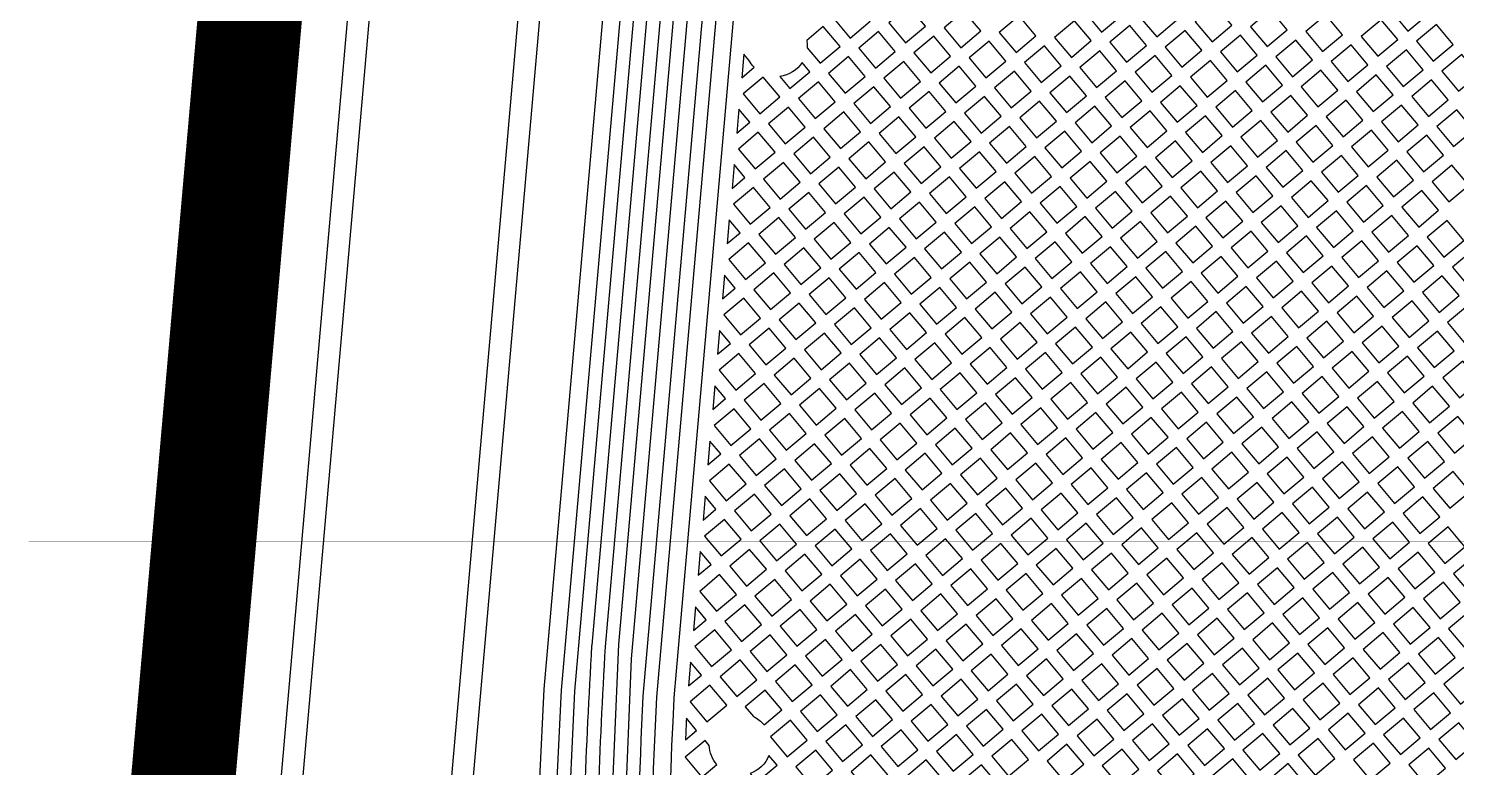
# Model space of a CAD drawing. Extents: x 592 to 965, y 89 to 353.
# Drawn here: x 662.21 to 670.43, y 187.26 to 191.52 of the extents above; entities that cross this region are included whole.
import ezdxf

# ---------------------------------------------------------------- set-up
doc = ezdxf.new("R2010")
doc.units = 0
for name, color, linetype in [('bak_bak_ttr1-bcq8120', 8, 'Continuous'), ('bak_outline', 7, 'Continuous'), ('quyukuang', 5, 'Continuous')]:
    doc.layers.add(name, color=color, linetype=linetype)

msp = doc.modelspace()

# ---------------------------------------------------------------- linework, layer by layer
at = {"layer": 'bak_bak_ttr1-bcq8120'}
for p, q in [((666.3247, 191.3687), (666.3127, 191.2318)), ((666.2968, 191.0504), (666.2848, 190.9135)), ((666.269, 190.7319), (666.257, 190.5949)), ((666.2411, 190.4136), (666.2291, 190.2766)), ((666.2132, 190.0948), (666.2013, 189.9581)), ((666.1853, 189.7763), (666.1734, 189.6395)), ((666.1575, 189.458), (666.1455, 189.3212)), ((666.1296, 189.1394), (666.1177, 189.0026)), ((666.1018, 188.8209), (666.0898, 188.684)), ((666.0739, 188.5026), (666.0619, 188.3657)), ((666.046, 188.184), (666.0341, 188.0472)), ((666.0182, 187.8655), (666.0062, 187.7286))]:
    msp.add_line(p, q, dxfattribs=at)
for points in [[(665.0883, 177.6118, -0.097843), (663.2755, 183.0946, -0.06343), (663.2743, 183.1009, -0.04958), (663.274, 183.1059, -0.052293), (663.215, 186.2128), (665.3872, 211.0404, -0.395558), (666.2297, 211.7384), (669.466, 211.4552), (669.466, 211.4553), (671.1289, 211.3098), (671.1289, 211.3098), (677.8052, 210.7257, -0.414215), (678.5277, 209.8647), (676.4092, 185.6453), (676.4086, 185.6427), (676.3737, 185.244, 0.154939), (676.665, 183.9428, -0.073404), (676.6684, 183.9362, -0.000315), (676.6813, 183.9131, -0.03763), (678.5806, 179.824, -0.08198)], [(669.4684, 211.3372), (669.4626, 211.3441), (666.2119, 211.6285), (665.4882, 211.0215), (665.2642, 208.4608), (665.4904, 208.1912, -0.202018), (665.4935, 208.1818), (663.5597, 186.0726, 0.012184), (663.5221, 185.3648, -0.066478), (663.5223, 185.3581, -0.042264), (663.5221, 185.3539, -0.035699), (663.5221, 185.3503, 0.137713), (665.4378, 177.7218, -0.154922), (667.5855, 167.6466), (667.1059, 162.1651, -0.101714), (665.13, 155.544, 0.086448), (663.565, 150.8048), (663.5645, 150.799, -0.058785), (663.5633, 150.7932, 0.0146), (663.4646, 149.95, 0.011997), (663.4277, 149.2438, -0.059048), (663.4279, 149.2379), (663.4274, 149.2321)], [(665.0649, 181.3733, -0.049088), (664.5474, 184.6834, -0.038287), (664.5474, 184.6853), (666.6253, 208.4381), (666.2658, 208.8666, -0.202153), (666.2628, 208.876), (666.4175, 210.6443, -0.20218), (666.4221, 210.653), (666.6243, 210.8227, -0.202095), (666.6337, 210.8257), (667.0612, 210.7883, -0.366935), (667.2904, 210.7683), (667.44, 210.7552, -0.202203), (667.4487, 210.7506), (667.6094, 210.5591), (669.5049, 210.3932), (669.7041, 210.5604), (669.708, 210.6044, -0.180134), (669.7188, 210.728), (669.7434, 211.0095), (669.4684, 211.3373)], [(670.424, 210.8144), (670.3423, 210.6443), (670.3362, 210.5749, -0.197514), (670.1859, 210.2882), (669.7444, 209.9178, -0.199366), (669.3745, 209.8019), (667.7386, 209.945, 0.16513), (667.6874, 209.9325, 0.034753), (667.6164, 209.8808), (667.466, 209.7546, 0.19969), (667.2425, 209.323), (665.3506, 187.6985), (665.3093, 186.8312), (665.2926, 185.5109), (665.3166, 184.4121), (665.4643, 182.3213)], [(665.6854, 182.5168, -0.004507), (665.6327, 183.2064, -0.012092), (665.6326, 183.208), (665.6313, 183.2302, -0.008059), (665.5689, 184.466, -0.017028), (665.5688, 184.4685), (665.566, 184.5518, -0.011283), (665.5497, 186.2842), (665.5625, 186.9823), (665.6042, 187.9678), (667.4674, 209.2677, -0.197976), (667.6276, 209.5746), (667.6504, 209.5938, -0.200612), (667.9534, 209.6883), (669.5789, 209.5461, 0.198797), (670.2858, 209.7688), (670.8545, 210.2461, 0.060637), (670.9594, 210.3581, 0.136746), (671.0319, 210.5532), (671.0346, 210.5838, 0.188663), (670.9665, 210.8015)], [(671.2174, 210.7829, 0.19696), (671.11, 210.5712), (671.1076, 210.5439, -0.135952), (671.0202, 210.3122, -0.060599), (670.9026, 210.187), (670.3351, 209.7107, -0.198927), (669.5723, 209.4702), (667.9419, 209.6129, 0.196869), (667.6997, 209.5357), (667.6768, 209.5164, 0.199815), (667.543, 209.2584), (665.6751, 187.8844), (665.6386, 186.9781, -0.007099), (665.6364, 186.8123, -0.016446), (665.6364, 186.8099, 0.002652), (665.6277, 186.4044, -0.010648), (665.6276, 186.4031), (665.6258, 186.2805, 0.011283), (665.6422, 184.5515), (665.645, 184.4711, 0.008085), (665.7074, 183.2339, -0.011996), (665.7075, 183.2323), (665.7088, 183.2101, 0.004497), (665.7613, 182.5233, -0.014683)], [(665.3884, 182.3146), (665.2404, 184.4134), (665.2164, 185.5105), (665.2331, 186.8334), (665.2745, 187.7038), (667.167, 209.3342, -0.198162), (667.4175, 209.8133), (667.5678, 209.9394, -0.035195), (667.6484, 209.998, -0.161706), (667.7455, 210.021), (669.384, 209.8776, 0.198073), (669.6959, 209.9765), (670.1373, 210.3469, 0.200245), (670.2607, 210.5861), (670.2668, 210.6551), (670.2046, 210.7368)], [(670.7695, 210.5245, 0.194053), (670.5936, 210.355, -0.023807), (670.4228, 210.0585, -0.075312), (670.3651, 209.9931), (670.212, 209.8646, -0.199151), (669.4755, 209.6332), (667.781, 209.7815, 0.191458), (667.7396, 209.7682), (667.5514, 209.6103, 0.198711), (667.3942, 209.3079), (665.5262, 187.954, 0.005509), (665.4849, 187.0841, -0.011854), (665.484, 186.8141, 0.002643), (665.4752, 186.4084, -0.010434), (665.4752, 186.4071), (665.47, 185.8438, 0.008424), (665.4896, 184.5479, -0.01548), (665.4896, 184.5457, 0.007911), (665.4898, 184.5424, -0.022136), (665.49, 184.5392), (665.4959, 184.3699, 0.006012), (665.5409, 183.4462, -0.011121), (665.541, 183.4447), (665.5873, 182.7748)], [(665.8521, 182.3641, -0.034733), (665.7458, 187.67), (667.6289, 209.1964, -0.197109), (667.7388, 209.4093), (667.7824, 209.4548, -0.135335), (667.8652, 209.5043, -0.089473), (668.0766, 209.5231), (669.584, 209.3912, 0.069845), (669.956, 209.4106, 0.129172), (670.4823, 209.6597), (671.0775, 210.1591, 0.06532), (671.237, 210.3351, 0.195736), (671.2655, 210.5556)], [(671.4789, 210.4334, 0.200499), (671.3003, 210.2927, -0.065782), (671.1263, 210.1006), (670.5312, 209.6012, -0.129623), (669.9677, 209.3352, -0.070332), (669.5718, 209.3158), (668.0681, 209.4474, 0.08862), (667.8854, 209.4307, 0.134538), (667.8376, 209.4023), (667.7891, 209.352, 0.198344), (667.7049, 209.1897), (665.8218, 187.6646, 0.034712), (665.9278, 182.3726)], [(667.0653, 209.341), (665.1729, 187.7102), (665.1313, 186.8363), (665.1144, 185.5095), (665.1387, 184.4056), (665.2356, 183.0313), (665.2354, 183.0246, -0.097026)], [(665.5332, 182.5061), (665.479, 183.2192), (665.4649, 183.4401, -0.006037), (665.4196, 184.3695, -0.016842), (665.4196, 184.3719), (665.4133, 184.5478, -0.0084), (665.3938, 185.8425, -0.011875), (665.3937, 185.8441), (665.399, 186.4083, -0.002642), (665.4078, 186.8147, -0.011027), (665.4078, 186.8161, 0.011821), (665.4087, 187.0818, -0.024017), (665.4086, 187.0853, -0.005533), (665.4503, 187.9607, -0.022937), (665.4506, 187.964), (667.3182, 209.3145, -0.198914)], [(666.0289, 182.3856, -0.005971), (665.9586, 183.2917, -0.144521), (665.9633, 183.3127, -0.14277), (665.956, 183.3327, -0.028419), (665.9234, 187.6563, -0.019294), (665.9236, 187.6591), (667.7608, 208.6616, -0.117733)], [(666.4933, 208.3914), (664.4196, 184.6846, 0.088899), (665.8282, 178.7707)], [(665.5283, 177.8207, -0.149807), (663.6875, 186.0702), (665.6255, 208.2276, -0.019259)], [(666.3127, 191.2318), (666.3844, 191.292, -0.071894), (666.3545, 191.3331), (666.3247, 191.3687)]]:
    msp.add_lwpolyline(points, format="xyb", dxfattribs=at)
for points in [[(668.2879, 191.6095), (668.3843, 191.4947), (668.4991, 191.591), (668.4027, 191.7058)], [(670.0534, 191.6155), (670.1498, 191.5006), (670.2646, 191.597), (670.1682, 191.7119)], [(666.8409, 191.5756), (666.9372, 191.4609), (667.052, 191.5572), (666.9557, 191.6719)], [(667.1593, 191.5478), (667.2557, 191.433), (667.3705, 191.5293), (667.2741, 191.6441)], [(667.4778, 191.5199), (667.5741, 191.4052), (667.6889, 191.5015), (667.5926, 191.6162)], [(668.6064, 191.5816), (668.7027, 191.4669), (668.8174, 191.5632), (668.7212, 191.6779)], [(668.9248, 191.5538), (669.0211, 191.4389), (669.1359, 191.5353), (669.0396, 191.6501)], [(669.2433, 191.5259), (669.3397, 191.411), (669.4545, 191.5074), (669.3581, 191.6222)], [(667.7962, 191.4921), (667.8926, 191.3773), (668.0073, 191.4735), (667.9109, 191.5884)], [(668.1147, 191.4641), (668.211, 191.3493), (668.3259, 191.4457), (668.2296, 191.5605)], [(668.4333, 191.4363), (668.5295, 191.3216), (668.6443, 191.4179), (668.5481, 191.5326)], [(669.5619, 191.498), (669.6581, 191.3833), (669.7729, 191.4796), (669.6767, 191.5943)], [(669.8803, 191.4702), (669.9766, 191.3554), (670.0914, 191.4517), (669.995, 191.5665)], [(670.1988, 191.4423), (670.2951, 191.3274), (670.41, 191.4238), (670.3136, 191.5386)], [(666.9862, 191.4025), (667.0825, 191.2877), (667.1973, 191.384), (667.101, 191.4989)], [(667.3047, 191.3746), (667.4009, 191.2599), (667.5157, 191.3562), (667.4195, 191.4709)], [(667.6231, 191.3468), (667.7194, 191.232), (667.8342, 191.3283), (667.7378, 191.4431)], [(668.7517, 191.4085), (668.848, 191.2937), (668.9628, 191.3899), (668.8664, 191.5048)], [(669.0701, 191.3805), (669.1665, 191.2657), (669.2813, 191.362), (669.1849, 191.4769)], [(669.3886, 191.3526), (669.4849, 191.2379), (669.5997, 191.3343), (669.5035, 191.449)], [(667.9416, 191.3189), (668.0379, 191.204), (668.1527, 191.3003), (668.0563, 191.4151)], [(668.26, 191.2909), (668.3563, 191.1762), (668.4712, 191.2726), (668.3749, 191.3873)], [(668.5785, 191.2632), (668.6749, 191.1484), (668.7897, 191.2447), (668.6933, 191.3595)], [(669.7071, 191.3249), (669.8035, 191.2101), (669.9183, 191.3064), (669.8219, 191.4212)], [(670.0256, 191.297), (670.122, 191.1821), (670.2368, 191.2784), (670.1404, 191.3933)], [(670.3441, 191.269), (670.4404, 191.1543), (670.5552, 191.2507), (670.459, 191.3654)], [(666.813, 191.2572), (666.9093, 191.1423), (667.0242, 191.2387), (666.9278, 191.3535)], [(667.1315, 191.2293), (667.2278, 191.1146), (667.3426, 191.2109), (667.2463, 191.3256)], [(667.4499, 191.2015), (667.5463, 191.0867), (667.6611, 191.183), (667.5647, 191.2978)], [(668.897, 191.2353), (668.9934, 191.1205), (669.1081, 191.2167), (669.0117, 191.3316)], [(669.2155, 191.2073), (669.3117, 191.0926), (669.4265, 191.189), (669.3303, 191.3037)], [(669.5339, 191.1796), (669.6302, 191.0647), (669.7451, 191.1611), (669.6487, 191.2759)], [(666.3214, 191.1397), (666.4177, 191.025), (666.5323, 191.1212), (666.4361, 191.2359)], [(666.6397, 191.1118), (666.736, 190.9969), (666.8509, 191.0933), (666.7546, 191.2082)], [(667.7684, 191.1736), (667.8648, 191.0587), (667.9796, 191.1551), (667.8832, 191.2699)], [(668.0869, 191.1457), (668.1832, 191.031), (668.2979, 191.1272), (668.2016, 191.2419)], [(668.4052, 191.1178), (668.5016, 191.003), (668.6165, 191.0994), (668.5201, 191.2142)], [(669.8524, 191.1517), (669.9488, 191.0368), (670.0636, 191.1332), (669.9672, 191.248)], [(670.171, 191.1238), (670.2672, 191.009), (670.382, 191.1053), (670.2857, 191.2201)], [(666.9583, 191.084), (667.0545, 190.9693), (667.1694, 191.0656), (667.0731, 191.1803)], [(667.2768, 191.0562), (667.3731, 190.9414), (667.4879, 191.0377), (667.3915, 191.1526)], [(667.5953, 191.0283), (667.6916, 190.9135), (667.8064, 191.0098), (667.71, 191.1246)], [(668.7239, 191.09), (668.8202, 190.9752), (668.935, 191.0715), (668.8387, 191.1863)], [(669.0424, 191.0621), (669.1386, 190.9474), (669.2533, 191.0436), (669.1571, 191.1583)], [(669.3607, 191.0342), (669.4571, 190.9194), (669.5719, 191.0157), (669.4755, 191.1306)], [(666.4666, 190.9666), (666.563, 190.8517), (666.6777, 190.948), (666.5813, 191.0628)], [(666.785, 190.9386), (666.8813, 190.8239), (666.9962, 190.9203), (666.8999, 191.035)], [(667.9138, 191.0004), (668.01, 190.8857), (668.1248, 190.982), (668.0285, 191.0967)], [(668.2322, 190.9726), (668.3285, 190.8577), (668.4432, 190.954), (668.3469, 191.0688)], [(668.5506, 190.9446), (668.647, 190.8298), (668.7619, 190.9262), (668.6655, 191.041)], [(669.6792, 191.0063), (669.7756, 190.8915), (669.8904, 190.9879), (669.7941, 191.1027)], [(669.9978, 190.9785), (670.0941, 190.8637), (670.2089, 190.96), (670.1126, 191.0748)], [(670.3162, 190.9507), (670.4126, 190.8358), (670.5273, 190.9321), (670.431, 191.047)], [(667.1035, 190.9109), (667.1999, 190.796), (667.3147, 190.8924), (667.2184, 191.0072)], [(667.4221, 190.883), (667.5185, 190.7682), (667.6333, 190.8645), (667.5369, 190.9793)], [(667.7406, 190.8551), (667.8369, 190.7404), (667.9516, 190.8367), (667.8554, 190.9514)], [(668.8692, 190.9168), (668.9655, 190.8021), (669.0802, 190.8984), (668.984, 191.0131)], [(669.1876, 190.889), (669.284, 190.7742), (669.3987, 190.8704), (669.3023, 190.9853)], [(669.506, 190.861), (669.6024, 190.7462), (669.7172, 190.8425), (669.6209, 190.9574)], [(666.2934, 190.8213), (666.3898, 190.7064), (666.5046, 190.8028), (666.4083, 190.9176)], [(666.612, 190.7934), (666.7082, 190.6787), (666.8229, 190.7749), (666.7267, 190.8896)], [(668.059, 190.8273), (668.1554, 190.7124), (668.2701, 190.8088), (668.1738, 190.9236)], [(668.3775, 190.7994), (668.4739, 190.6845), (668.5886, 190.7808), (668.4922, 190.8956)], [(668.6959, 190.7714), (668.7922, 190.6567), (668.9071, 190.7531), (668.8108, 190.8678)], [(669.8246, 190.8331), (669.9209, 190.7184), (670.0357, 190.8147), (669.9394, 190.9295)], [(670.1431, 190.8053), (670.2394, 190.6905), (670.3542, 190.7869), (670.2579, 190.9017)], [(666.9303, 190.7655), (667.0266, 190.6506), (667.1415, 190.7471), (667.0452, 190.8619)], [(667.2489, 190.7377), (667.3453, 190.6228), (667.4601, 190.7192), (667.3637, 190.834)], [(667.5675, 190.7098), (667.6637, 190.5951), (667.7785, 190.6914), (667.6822, 190.8061)], [(669.0144, 190.7437), (669.1108, 190.6289), (669.2256, 190.7252), (669.1292, 190.84)], [(669.333, 190.7158), (669.4293, 190.6009), (669.544, 190.6972), (669.4477, 190.812)], [(669.6514, 190.6878), (669.7477, 190.573), (669.8625, 190.6694), (669.7662, 190.7841)], [(666.4388, 190.648), (666.535, 190.5333), (666.6499, 190.6297), (666.5536, 190.7444)], [(666.7572, 190.6203), (666.8536, 190.5054), (666.9683, 190.6017), (666.8719, 190.7165)], [(667.8858, 190.682), (667.9822, 190.5672), (668.097, 190.6635), (668.0006, 190.7783)], [(668.2043, 190.6541), (668.3007, 190.5392), (668.4155, 190.6355), (668.3191, 190.7504)], [(668.5229, 190.6262), (668.6191, 190.5114), (668.7338, 190.6077), (668.6376, 190.7224)], [(669.9698, 190.66), (670.0662, 190.5452), (670.181, 190.6416), (670.0847, 190.7564)], [(670.2884, 190.6322), (670.3848, 190.5173), (670.4995, 190.6136), (670.4032, 190.7285)], [(667.0756, 190.5923), (667.172, 190.4774), (667.2869, 190.5738), (667.1905, 190.6887)], [(667.3942, 190.5644), (667.4905, 190.4497), (667.6053, 190.5461), (667.5091, 190.6608)], [(667.7127, 190.5367), (667.8091, 190.4219), (667.9238, 190.5182), (667.8275, 190.633)], [(668.8412, 190.5983), (668.9375, 190.4835), (669.0524, 190.5799), (668.9561, 190.6947)], [(669.1598, 190.5705), (669.2562, 190.4556), (669.371, 190.5519), (669.2746, 190.6668)], [(669.4783, 190.5426), (669.5746, 190.4278), (669.6893, 190.5241), (669.593, 190.6388)], [(666.2657, 190.5028), (666.3619, 190.3881), (666.4767, 190.4843), (666.3804, 190.599)], [(666.584, 190.4749), (666.6804, 190.3601), (666.7952, 190.4565), (666.6989, 190.5713)], [(666.9026, 190.4471), (666.9989, 190.3322), (667.1136, 190.4284), (667.0172, 190.5433)], [(668.0312, 190.5088), (668.1276, 190.3939), (668.2423, 190.4902), (668.146, 190.6051)], [(668.3497, 190.4808), (668.4459, 190.3661), (668.5607, 190.4625), (668.4645, 190.5772)], [(668.6681, 190.4531), (668.7644, 190.3382), (668.8792, 190.4345), (668.7828, 190.5493)], [(669.7967, 190.5147), (669.893, 190.3999), (670.0078, 190.4962), (669.9115, 190.611)], [(670.1152, 190.4868), (670.2115, 190.372), (670.3264, 190.4683), (670.23, 190.5832)], [(667.221, 190.419), (667.3172, 190.3043), (667.4321, 190.4008), (667.3359, 190.5155)], [(667.5395, 190.3914), (667.6358, 190.2765), (667.7507, 190.3729), (667.6543, 190.4877)], [(667.858, 190.3635), (667.9544, 190.2486), (668.0692, 190.345), (667.9728, 190.4598)], [(668.9865, 190.4251), (669.0829, 190.3102), (669.1978, 190.4066), (669.1014, 190.5215)], [(669.3051, 190.3973), (669.4014, 190.2825), (669.5162, 190.3788), (669.4199, 190.4936)], [(669.6236, 190.3694), (669.7199, 190.2546), (669.8346, 190.3509), (669.7383, 190.4657)], [(666.4109, 190.3297), (666.5073, 190.2149), (666.622, 190.3111), (666.5256, 190.426)], [(666.7294, 190.3017), (666.8257, 190.1869), (666.9406, 190.2832), (666.8442, 190.3981)], [(668.1765, 190.3356), (668.2728, 190.2209), (668.3876, 190.3172), (668.2913, 190.4319)], [(668.4949, 190.3078), (668.5913, 190.1929), (668.7061, 190.2892), (668.6097, 190.4041)], [(668.8134, 190.2799), (668.9098, 190.165), (669.0245, 190.2613), (668.9281, 190.3761)], [(669.942, 190.3415), (670.0383, 190.2266), (670.1532, 190.323), (670.0568, 190.4378)], [(670.2605, 190.3136), (670.3568, 190.1989), (670.4716, 190.2953), (670.3754, 190.41)], [(667.0479, 190.2739), (667.1442, 190.1592), (667.2588, 190.2554), (667.1626, 190.3701)], [(667.3662, 190.246), (667.4626, 190.1311), (667.5775, 190.2275), (667.4811, 190.3424)], [(667.6848, 190.2181), (667.7812, 190.1033), (667.896, 190.1997), (667.7997, 190.3145)], [(669.1319, 190.2519), (669.2282, 190.1371), (669.3431, 190.2335), (669.2468, 190.3483)], [(669.4504, 190.2241), (669.5467, 190.1093), (669.6615, 190.2057), (669.5652, 190.3204)], [(669.7689, 190.1963), (669.8653, 190.0814), (669.98, 190.1777), (669.8836, 190.2925)], [(666.2376, 190.1843), (666.334, 190.0694), (666.4489, 190.1659), (666.3526, 190.2807)], [(666.5563, 190.1565), (666.6526, 190.0416), (666.7674, 190.1379), (666.671, 190.2527)], [(666.8747, 190.1285), (666.971, 190.0138), (667.0858, 190.1102), (666.9896, 190.2249)], [(668.0034, 190.1903), (668.0996, 190.0756), (668.2144, 190.1719), (668.1182, 190.2866)], [(668.3218, 190.1625), (668.4181, 190.0476), (668.5329, 190.1439), (668.4365, 190.2588)], [(668.6403, 190.1345), (668.7366, 190.0197), (668.8514, 190.116), (668.7551, 190.2309)], [(670.0873, 190.1683), (670.1836, 190.0536), (670.2984, 190.1499), (670.2021, 190.2646)], [(670.4057, 190.1405), (670.5021, 190.0257), (670.617, 190.122), (670.5206, 190.2369)], [(667.1932, 190.1008), (667.2895, 189.9859), (667.4042, 190.0821), (667.3078, 190.197)], [(667.5115, 190.0727), (667.6079, 189.9579), (667.7228, 190.0543), (667.6264, 190.1692)], [(667.8302, 190.0449), (667.9264, 189.9302), (668.0413, 190.0266), (667.945, 190.1413)], [(668.9588, 190.1066), (669.0551, 189.9919), (669.1698, 190.0881), (669.0735, 190.2029)], [(669.2771, 190.0787), (669.3735, 189.9639), (669.4884, 190.0604), (669.392, 190.1751)], [(669.5957, 190.051), (669.6921, 189.9361), (669.8069, 190.0324), (669.7105, 190.1473)], [(666.383, 190.0111), (666.4793, 189.8962), (666.5943, 189.9927), (666.4979, 190.1075)], [(666.7016, 189.9833), (666.7979, 189.8686), (666.9126, 189.9648), (666.8163, 190.0795)], [(667.0199, 189.9554), (667.1163, 189.8406), (667.2312, 189.9369), (667.1348, 190.0518)], [(668.1486, 190.0172), (668.245, 189.9023), (668.3598, 189.9987), (668.2634, 190.1135)], [(668.4671, 189.9893), (668.5635, 189.8744), (668.6783, 189.9707), (668.5819, 190.0856)], [(668.7856, 189.9613), (668.8819, 189.8465), (668.9967, 189.9429), (668.9004, 190.0576)], [(669.9142, 190.023), (670.0105, 189.9083), (670.1252, 190.0046), (670.0289, 190.1193)], [(670.2325, 189.9952), (670.3289, 189.8803), (670.4437, 189.9767), (670.3474, 190.0915)], [(666.2098, 189.8657), (666.3061, 189.7509), (666.421, 189.8472), (666.3246, 189.9621)], [(667.3385, 189.9276), (667.4349, 189.8127), (667.5495, 189.9089), (667.4532, 190.0238)], [(667.6569, 189.8995), (667.7531, 189.7848), (667.868, 189.8812), (667.7718, 189.9959)], [(667.9754, 189.8718), (668.0718, 189.757), (668.1866, 189.8534), (668.0902, 189.9682)], [(669.1041, 189.9335), (669.2004, 189.8187), (669.3151, 189.915), (669.2188, 190.0297)], [(669.4224, 189.9056), (669.5188, 189.7907), (669.6337, 189.8871), (669.5373, 190.002)], [(669.7411, 189.8777), (669.8373, 189.763), (669.9521, 189.8593), (669.8559, 189.9741)], [(666.5283, 189.8379), (666.6246, 189.7232), (666.7395, 189.8196), (666.6433, 189.9343)], [(666.8469, 189.8102), (666.9432, 189.6953), (667.0579, 189.7916), (666.9616, 189.9064)], [(667.1653, 189.7822), (667.2617, 189.6674), (667.3765, 189.7637), (667.2801, 189.8786)], [(668.294, 189.844), (668.3903, 189.7291), (668.5051, 189.8254), (668.4088, 189.9403)], [(668.6125, 189.816), (668.7088, 189.7013), (668.8236, 189.7976), (668.7272, 189.9123)], [(668.9309, 189.7882), (669.0272, 189.6734), (669.142, 189.7697), (669.0457, 189.8845)], [(670.0595, 189.85), (670.1558, 189.7351), (670.2705, 189.8314), (670.1742, 189.9462)], [(670.3779, 189.822), (670.4743, 189.7071), (670.5891, 189.8035), (670.4927, 189.9183)], [(667.4839, 189.7543), (667.5801, 189.6396), (667.6948, 189.7358), (667.5985, 189.8505)], [(667.8021, 189.7264), (667.8985, 189.6116), (668.0134, 189.708), (667.917, 189.8229)], [(669.2494, 189.7603), (669.3457, 189.6455), (669.4604, 189.7417), (669.3641, 189.8566)], [(669.5678, 189.7323), (669.664, 189.6176), (669.7789, 189.714), (669.6827, 189.8288)], [(669.8863, 189.7047), (669.9827, 189.5898), (670.0975, 189.6861), (670.0011, 189.801)], [(666.3551, 189.6925), (666.4514, 189.5778), (666.5662, 189.6742), (666.47, 189.7889)], [(666.6736, 189.6648), (666.7699, 189.5499), (666.8849, 189.6464), (666.7885, 189.7612)], [(666.9922, 189.637), (667.0886, 189.5221), (667.2033, 189.6184), (667.1069, 189.7332)], [(668.1207, 189.6986), (668.2171, 189.5838), (668.332, 189.6801), (668.2356, 189.795)], [(668.4393, 189.6707), (668.5356, 189.556), (668.6504, 189.6523), (668.5541, 189.7671)], [(668.7578, 189.6429), (668.8541, 189.5281), (668.9688, 189.6244), (668.8725, 189.7392)], [(670.2048, 189.6767), (670.3012, 189.5619), (670.4159, 189.6581), (670.3195, 189.773)], [(666.182, 189.5473), (666.2783, 189.4326), (666.393, 189.5288), (666.2967, 189.6435)], [(667.3106, 189.609), (667.4069, 189.4943), (667.5217, 189.5906), (667.4255, 189.7054)], [(667.6291, 189.5813), (667.7255, 189.4664), (667.8401, 189.5626), (667.7437, 189.6775)], [(667.9475, 189.5532), (668.0438, 189.4384), (668.1587, 189.5348), (668.0624, 189.6496)], [(669.0762, 189.615), (669.1726, 189.5002), (669.2874, 189.5965), (669.191, 189.7113)], [(669.3947, 189.5871), (669.491, 189.4724), (669.6057, 189.5687), (669.5094, 189.6834)], [(669.713, 189.5593), (669.8094, 189.4444), (669.9243, 189.5408), (669.8279, 189.6557)], [(666.5003, 189.5194), (666.5967, 189.4046), (666.7116, 189.5009), (666.6152, 189.6158)], [(666.8189, 189.4916), (666.9153, 189.3767), (667.0302, 189.4731), (666.9338, 189.588)], [(667.1376, 189.4638), (667.2338, 189.349), (667.3485, 189.4453), (667.2523, 189.56)], [(668.2661, 189.5254), (668.3624, 189.4106), (668.4773, 189.507), (668.3809, 189.6218)], [(668.5846, 189.4976), (668.6809, 189.3828), (668.7957, 189.4791), (668.6994, 189.5939)], [(668.9031, 189.4697), (668.9994, 189.3549), (669.1142, 189.4512), (669.0178, 189.566)], [(670.0317, 189.5314), (670.128, 189.4166), (670.2428, 189.5129), (670.1464, 189.6277)], [(670.3502, 189.5035), (670.4464, 189.3888), (670.5611, 189.4851), (670.4649, 189.5998)], [(666.3273, 189.3742), (666.4236, 189.2593), (666.5383, 189.3556), (666.442, 189.4704)], [(667.4559, 189.4359), (667.5522, 189.3211), (667.6671, 189.4174), (667.5707, 189.5323)], [(667.7744, 189.408), (667.8708, 189.2932), (667.9855, 189.3894), (667.8891, 189.5042)], [(668.0928, 189.38), (668.1891, 189.2652), (668.304, 189.3616), (668.2077, 189.4764)], [(669.2215, 189.4418), (669.3178, 189.3271), (669.4326, 189.4234), (669.3363, 189.5381)], [(669.5399, 189.414), (669.6363, 189.2992), (669.751, 189.3954), (669.6547, 189.5103)], [(669.8584, 189.386), (669.9547, 189.2712), (670.0696, 189.3676), (669.9733, 189.4824)], [(666.6457, 189.3462), (666.7421, 189.2314), (666.8569, 189.3277), (666.7605, 189.4426)], [(666.9643, 189.3183), (667.0605, 189.2036), (667.1754, 189.3001), (667.0792, 189.4148)], [(667.2828, 189.2907), (667.3792, 189.1758), (667.4939, 189.2721), (667.3975, 189.3869)], [(668.4114, 189.3522), (668.5077, 189.2375), (668.6225, 189.3338), (668.5262, 189.4486)], [(668.7299, 189.3244), (668.8263, 189.2096), (668.9411, 189.3059), (668.8447, 189.4208)], [(669.0484, 189.2965), (669.1447, 189.1818), (669.2594, 189.2781), (669.1632, 189.3928)], [(670.177, 189.3582), (670.2733, 189.2435), (670.388, 189.3398), (670.2918, 189.4545)], [(666.154, 189.2288), (666.2504, 189.114), (666.3653, 189.2104), (666.2689, 189.3252)], [(667.6012, 189.2627), (667.6976, 189.1478), (667.8124, 189.2442), (667.7161, 189.3591)], [(667.9198, 189.2348), (668.0161, 189.12), (668.1308, 189.2162), (668.0344, 189.331)], [(668.2381, 189.2068), (668.3344, 189.0921), (668.4493, 189.1885), (668.353, 189.3033)], [(669.3668, 189.2687), (669.4632, 189.1539), (669.5779, 189.2502), (669.4816, 189.365)], [(669.6853, 189.2408), (669.7817, 189.126), (669.8964, 189.2222), (669.8, 189.3371)], [(670.0037, 189.2128), (670.1, 189.0981), (670.2149, 189.1945), (670.1186, 189.3092)], [(666.4726, 189.201), (666.569, 189.0861), (666.6837, 189.1824), (666.5873, 189.2972)], [(666.791, 189.173), (666.8873, 189.0583), (667.0021, 189.1546), (666.9059, 189.2694)], [(667.1095, 189.1453), (667.2059, 189.0304), (667.3208, 189.1268), (667.2244, 189.2417)], [(668.5567, 189.1791), (668.653, 189.0642), (668.7679, 189.1606), (668.6715, 189.2755)], [(668.8752, 189.1512), (668.9715, 189.0365), (669.0863, 189.1328), (668.99, 189.2475)], [(669.1936, 189.1234), (669.29, 189.0086), (669.4048, 189.1049), (669.3084, 189.2197)], [(670.3222, 189.1851), (670.4186, 189.0703), (670.5334, 189.1666), (670.437, 189.2815)], [(666.2994, 189.0556), (666.3958, 188.9408), (666.5106, 189.0371), (666.4142, 189.152)], [(667.4281, 189.1175), (667.5245, 189.0026), (667.6392, 189.0989), (667.5428, 189.2137)], [(667.7466, 189.0895), (667.8429, 188.9747), (667.9577, 189.071), (667.8614, 189.1858)], [(668.0651, 189.0616), (668.1614, 188.9469), (668.276, 189.0431), (668.1797, 189.1578)], [(669.5121, 189.0955), (669.6085, 188.9807), (669.7233, 189.077), (669.6269, 189.1918)], [(669.8306, 189.0676), (669.9269, 188.9529), (670.0416, 189.0491), (669.9454, 189.1638)], [(666.618, 189.0278), (666.7142, 188.913), (666.8289, 189.0093), (666.7327, 189.124)], [(666.9363, 188.9999), (667.0326, 188.8851), (667.1475, 188.9814), (667.0511, 189.0963)], [(667.2548, 188.972), (667.3512, 188.8572), (667.4661, 188.9536), (667.3698, 189.0685)], [(668.3834, 189.0337), (668.4798, 188.9189), (668.5947, 189.0153), (668.4983, 189.1301)], [(668.702, 189.0059), (668.7983, 188.8912), (668.9131, 188.9875), (668.8169, 189.1022)], [(669.0205, 188.9781), (669.1168, 188.8633), (669.2316, 188.9596), (669.1353, 189.0745)], [(670.149, 189.0397), (670.2453, 188.9249), (670.3602, 189.0213), (670.2639, 189.1361)], [(666.1262, 188.9103), (666.2226, 188.7955), (666.3374, 188.8918), (666.241, 189.0066)], [(666.4447, 188.8824), (666.541, 188.7677), (666.6558, 188.8641), (666.5596, 188.9788)], [(667.5735, 188.9442), (667.6698, 188.8294), (667.7845, 188.9257), (667.6882, 189.0405)], [(667.8919, 188.9163), (667.9882, 188.8015), (668.103, 188.8979), (668.0067, 189.0127)], [(668.2104, 188.8885), (668.3067, 188.7737), (668.4214, 188.8699), (668.325, 188.9847)], [(669.339, 188.9502), (669.4354, 188.8354), (669.5501, 188.9317), (669.4538, 189.0465)], [(669.6575, 188.9223), (669.7537, 188.8076), (669.8685, 188.9039), (669.7723, 189.0186)], [(669.9759, 188.8945), (670.0722, 188.7796), (670.187, 188.8759), (670.0906, 188.9908)], [(666.7632, 188.8547), (666.8596, 188.7398), (666.9743, 188.8361), (666.8779, 188.9509)], [(667.0816, 188.8267), (667.178, 188.7118), (667.2928, 188.8082), (667.1965, 188.9231)], [(667.4002, 188.7988), (667.4965, 188.684), (667.6115, 188.7804), (667.5151, 188.8952)], [(668.5287, 188.8605), (668.625, 188.7458), (668.7399, 188.8422), (668.6437, 188.9569)], [(668.8473, 188.8328), (668.9436, 188.7179), (669.0585, 188.8143), (668.9621, 188.9292)], [(669.1658, 188.8049), (669.2622, 188.6901), (669.377, 188.7864), (669.2806, 188.9012)], [(670.2943, 188.8665), (670.3907, 188.7517), (670.5056, 188.8481), (670.4092, 188.9629)], [(666.2715, 188.7371), (666.3678, 188.6224), (666.4826, 188.7187), (666.3864, 188.8334)], [(667.7188, 188.7711), (667.8151, 188.6563), (667.9298, 188.7526), (667.8335, 188.8673)], [(668.0371, 188.7432), (668.1335, 188.6283), (668.2484, 188.7247), (668.152, 188.8395)], [(668.3557, 188.7153), (668.452, 188.6006), (668.5666, 188.6968), (668.4704, 188.8115)], [(669.4843, 188.777), (669.5806, 188.6623), (669.6954, 188.7586), (669.5991, 188.8733)], [(669.8027, 188.7492), (669.8991, 188.6343), (670.0139, 188.7307), (669.9175, 188.8455)], [(670.1212, 188.7213), (670.2176, 188.6064), (670.3323, 188.7027), (670.2359, 188.8175)], [(666.59, 188.7093), (666.6863, 188.5945), (666.8012, 188.6908), (666.7048, 188.8057)], [(666.9085, 188.6815), (667.0049, 188.5666), (667.1196, 188.6629), (667.0232, 188.7777)], [(667.227, 188.6535), (667.3233, 188.5386), (667.4382, 188.635), (667.3418, 188.7498)], [(668.674, 188.6874), (668.7704, 188.5725), (668.8853, 188.669), (668.7889, 188.7838)], [(668.9926, 188.6596), (669.089, 188.5447), (669.2038, 188.6411), (669.1075, 188.7559)], [(669.3112, 188.6317), (669.4074, 188.517), (669.5222, 188.6133), (669.426, 188.728)], [(666.0985, 188.5919), (666.1948, 188.4772), (666.3094, 188.5734), (666.2132, 188.6881)], [(666.4168, 188.564), (666.5131, 188.4491), (666.628, 188.5455), (666.5316, 188.6603)], [(667.5455, 188.6256), (667.6418, 188.5109), (667.7567, 188.6073), (667.6604, 188.7221)], [(667.8641, 188.5979), (667.9604, 188.4831), (668.0751, 188.5793), (667.9788, 188.6942)], [(668.1825, 188.5699), (668.2788, 188.4552), (668.3936, 188.5516), (668.2973, 188.6663)], [(669.6296, 188.6039), (669.7259, 188.4891), (669.8407, 188.5854), (669.7443, 188.7002)], [(669.9481, 188.576), (670.0444, 188.4611), (670.1592, 188.5575), (670.0629, 188.6723)], [(670.2666, 188.5481), (670.3628, 188.4333), (670.4775, 188.5296), (670.3813, 188.6443)], [(666.7353, 188.5361), (666.8317, 188.4213), (666.9465, 188.5176), (666.8502, 188.6325)], [(667.0539, 188.5082), (667.1502, 188.3934), (667.2649, 188.4897), (667.1686, 188.6045)], [(667.3723, 188.4803), (667.4686, 188.3655), (667.5834, 188.4619), (667.4871, 188.5766)], [(668.501, 188.5422), (668.5973, 188.4274), (668.712, 188.5236), (668.6156, 188.6384)], [(668.8193, 188.5142), (668.9157, 188.3993), (669.0306, 188.4957), (668.9342, 188.6106)], [(669.138, 188.4863), (669.2342, 188.3716), (669.3491, 188.468), (669.2528, 188.5827)], [(666.2437, 188.4188), (666.3401, 188.304), (666.4548, 188.4002), (666.3584, 188.515)], [(666.5621, 188.3908), (666.6585, 188.2759), (666.7733, 188.3723), (666.6769, 188.4871)], [(667.6908, 188.4525), (667.7871, 188.3377), (667.9021, 188.4341), (667.8057, 188.5489)], [(668.0094, 188.4247), (668.1057, 188.31), (668.2204, 188.4063), (668.1241, 188.521)], [(668.3277, 188.3969), (668.4241, 188.282), (668.539, 188.3784), (668.4426, 188.4932)], [(669.4564, 188.4586), (669.5528, 188.3438), (669.6676, 188.4401), (669.5712, 188.5549)], [(669.7749, 188.4307), (669.8713, 188.3159), (669.9861, 188.4121), (669.8897, 188.527)], [(670.0934, 188.4028), (670.1897, 188.288), (670.3045, 188.3844), (670.2082, 188.4991)], [(666.8807, 188.3629), (666.977, 188.2481), (667.0919, 188.3444), (666.9955, 188.4592)], [(667.1992, 188.335), (667.2955, 188.2203), (667.4102, 188.3166), (667.3139, 188.4313)], [(667.5175, 188.3072), (667.6139, 188.1923), (667.7288, 188.2887), (667.6324, 188.4035)], [(668.6463, 188.369), (668.7427, 188.2541), (668.8573, 188.3503), (668.761, 188.4652)], [(668.9647, 188.341), (669.0609, 188.2262), (669.1758, 188.3227), (669.0796, 188.4374)], [(669.2832, 188.3133), (669.3796, 188.1984), (669.4944, 188.2948), (669.398, 188.4096)], [(670.4118, 188.375), (670.5082, 188.2601), (670.6229, 188.3564), (670.5265, 188.4712)], [(666.0705, 188.2734), (666.1669, 188.1586), (666.2817, 188.255), (666.1854, 188.3698)], [(666.3891, 188.2456), (666.4855, 188.1307), (666.6001, 188.2269), (666.5037, 188.3418)], [(667.8361, 188.2793), (667.9324, 188.1646), (668.0473, 188.261), (667.951, 188.3757)], [(668.1547, 188.2516), (668.251, 188.1368), (668.3657, 188.233), (668.2694, 188.3479)], [(668.4731, 188.2236), (668.5695, 188.1088), (668.6843, 188.2052), (668.5879, 188.32)], [(669.6018, 188.2854), (669.6981, 188.1705), (669.8129, 188.2669), (669.7166, 188.3817)], [(669.9203, 188.2575), (670.0165, 188.1428), (670.1313, 188.2391), (670.035, 188.3538)], [(670.2386, 188.2297), (670.335, 188.1148), (670.4498, 188.2111), (670.3534, 188.326)], [(666.7075, 188.2176), (666.8038, 188.1027), (666.9186, 188.1991), (666.8223, 188.3139)], [(667.026, 188.1897), (667.1223, 188.075), (667.2371, 188.1713), (667.1408, 188.2861)], [(667.3445, 188.1619), (667.4408, 188.0471), (667.5555, 188.1433), (667.4592, 188.2582)], [(668.7917, 188.1958), (668.8879, 188.0811), (669.0026, 188.1773), (668.9063, 188.292)], [(669.1099, 188.1679), (669.2063, 188.053), (669.3212, 188.1494), (669.2248, 188.2643)], [(669.4285, 188.14), (669.5249, 188.0252), (669.6398, 188.1216), (669.5434, 188.2364)], [(666.2158, 188.1002), (666.3122, 187.9854), (666.4271, 188.0818), (666.3307, 188.1966)], [(666.5344, 188.0724), (666.6308, 187.9575), (666.7455, 188.0537), (666.6491, 188.1686)], [(667.6629, 188.1339), (667.7591, 188.0192), (667.874, 188.1156), (667.7777, 188.2303)], [(667.9813, 188.1062), (668.0777, 187.9914), (668.1926, 188.0878), (668.0963, 188.2026)], [(668.3, 188.0784), (668.3964, 187.9636), (668.5111, 188.0598), (668.4147, 188.1747)], [(669.7471, 188.1122), (669.8434, 187.9975), (669.9582, 188.0938), (669.8619, 188.2085)], [(670.0655, 188.0844), (670.1619, 187.9695), (670.2766, 188.0658), (670.1803, 188.1807)], [(670.384, 188.0565), (670.4803, 187.9417), (670.5951, 188.038), (670.4988, 188.1528)], [(666.8528, 188.0444), (666.9491, 187.9296), (667.0639, 188.026), (666.9676, 188.1407)], [(667.1712, 188.0166), (667.2676, 187.9017), (667.3825, 187.9981), (667.2861, 188.113)], [(667.4898, 187.9887), (667.5861, 187.874), (667.7008, 187.9703), (667.6045, 188.085)], [(668.6184, 188.0504), (668.7147, 187.9357), (668.8295, 188.0321), (668.7333, 188.1468)], [(668.9369, 188.0227), (669.0333, 187.9078), (669.1479, 188.004), (669.0515, 188.1189)], [(669.2553, 187.9946), (669.3516, 187.8798), (669.4665, 187.9762), (669.3702, 188.0911)], [(666.0426, 187.9549), (666.139, 187.84), (666.2538, 187.9364), (666.1575, 188.0512)], [(666.3612, 187.927), (666.4576, 187.8122), (666.5724, 187.9086), (666.4761, 188.0234)], [(666.6798, 187.8992), (666.776, 187.7844), (666.8907, 187.8806), (666.7944, 187.9954)], [(667.8081, 187.9609), (667.9045, 187.846), (668.0193, 187.9424), (667.923, 188.0572)], [(668.1267, 187.933), (668.2231, 187.8181), (668.338, 187.9146), (668.2416, 188.0294)], [(668.4454, 187.9052), (668.5416, 187.7905), (668.6563, 187.8867), (668.5601, 188.0014)], [(669.5739, 187.9668), (669.6701, 187.8521), (669.785, 187.9485), (669.6887, 188.0632)], [(669.8923, 187.9391), (669.9887, 187.8242), (670.1035, 187.9206), (670.0071, 188.0354)], [(670.2109, 187.9112), (670.3071, 187.7964), (670.4219, 187.8927), (670.3256, 188.0075)], [(666.998, 187.8713), (667.0944, 187.7564), (667.2092, 187.8528), (667.1129, 187.9676)], [(667.3166, 187.8434), (667.4128, 187.7287), (667.5277, 187.825), (667.4314, 187.9397)], [(667.635, 187.8156), (667.7314, 187.7008), (667.8461, 187.797), (667.7498, 187.9119)], [(668.7637, 187.8773), (668.86, 187.7625), (668.9749, 187.8589), (668.8785, 187.9737)], [(669.0822, 187.8495), (669.1786, 187.7346), (669.2933, 187.8308), (669.1969, 187.9457)], [(669.4006, 187.8214), (669.4969, 187.7067), (669.6118, 187.8031), (669.5155, 187.9178)], [(666.188, 187.7816), (666.2843, 187.6668), (666.3992, 187.7632), (666.3028, 187.878)], [(666.5065, 187.7538), (666.6028, 187.6391), (666.7177, 187.7355), (666.6214, 187.8502)], [(666.825, 187.7261), (666.9214, 187.6112), (667.036, 187.7074), (666.9397, 187.8223)], [(667.9535, 187.7876), (668.0498, 187.6728), (668.1647, 187.7692), (668.0683, 187.884)], [(668.2721, 187.7598), (668.3683, 187.6451), (668.4832, 187.7415), (668.387, 187.8562)], [(668.5906, 187.7321), (668.687, 187.6172), (668.8017, 187.7135), (668.7053, 187.8284)], [(669.7191, 187.7937), (669.8155, 187.6789), (669.9303, 187.7753), (669.834, 187.8901)], [(670.0377, 187.7659), (670.134, 187.6511), (670.2488, 187.7474), (670.1525, 187.8622)], [(670.3561, 187.7381), (670.4525, 187.6232), (670.5672, 187.7195), (670.4709, 187.8344)], [(667.1434, 187.698), (667.2397, 187.5833), (667.3545, 187.6797), (667.2582, 187.7944)], [(667.4618, 187.6703), (667.5582, 187.5554), (667.673, 187.6518), (667.5767, 187.7666)], [(668.909, 187.7041), (669.0054, 187.5893), (669.1202, 187.6856), (669.0239, 187.8005)], [(669.2276, 187.6762), (669.3238, 187.5615), (669.4385, 187.6577), (669.3422, 187.7724)], [(669.5458, 187.6483), (669.6422, 187.5335), (669.7571, 187.6299), (669.6608, 187.7448)], [(666.0149, 187.6364), (666.1112, 187.5215), (666.226, 187.6178), (666.1296, 187.7327)], [(666.6518, 187.5807), (666.7481, 187.4658), (666.863, 187.5622), (666.7666, 187.6771)], [(667.7804, 187.6424), (667.8768, 187.5276), (667.9915, 187.6238), (667.8951, 187.7387)], [(668.0988, 187.6144), (668.1951, 187.4997), (668.3099, 187.5961), (668.2137, 187.7108)], [(668.4173, 187.5867), (668.5137, 187.4718), (668.6286, 187.5683), (668.5322, 187.6831)], [(669.8645, 187.6205), (669.9608, 187.5058), (670.0756, 187.6021), (669.9793, 187.7169)], [(670.183, 187.5928), (670.2793, 187.4779), (670.3941, 187.5742), (670.2977, 187.6891)], [(666.9704, 187.5528), (667.0666, 187.4381), (667.1813, 187.5343), (667.085, 187.649)], [(667.2886, 187.525), (667.385, 187.4101), (667.4998, 187.5064), (667.4035, 187.6213)], [(667.6072, 187.4971), (667.7035, 187.3822), (667.8184, 187.4786), (667.722, 187.5934)], [(668.7359, 187.5589), (668.8323, 187.444), (668.947, 187.5403), (668.8506, 187.6551)], [(669.0544, 187.5309), (669.1506, 187.4162), (669.2655, 187.5125), (669.1692, 187.6273)], [(669.3728, 187.5032), (669.4692, 187.3883), (669.5838, 187.4845), (669.4875, 187.5994)], [(666.4786, 187.4353), (666.5749, 187.3205), (666.6898, 187.4169), (666.5934, 187.5317)], [(666.7971, 187.4075), (666.8934, 187.2928), (667.0082, 187.3892), (666.912, 187.5039)], [(667.9257, 187.4692), (668.022, 187.3545), (668.1367, 187.4507), (668.0405, 187.5654)], [(668.2441, 187.4413), (668.3404, 187.3265), (668.4553, 187.4228), (668.3589, 187.5377)], [(668.5626, 187.4135), (668.659, 187.2986), (668.7739, 187.3951), (668.6776, 187.5099)], [(669.6912, 187.4751), (669.7875, 187.3604), (669.9024, 187.4568), (669.8061, 187.5715)], [(670.0097, 187.4474), (670.1061, 187.3326), (670.2209, 187.4289), (670.1246, 187.5438)], [(670.3283, 187.4195), (670.4246, 187.3047), (670.5394, 187.401), (670.4431, 187.5159)], [(667.1156, 187.3798), (667.212, 187.2649), (667.3266, 187.3611), (667.2303, 187.476)], [(667.434, 187.3517), (667.5304, 187.2369), (667.6452, 187.3332), (667.5488, 187.4481)], [(667.7525, 187.3238), (667.8488, 187.2091), (667.9636, 187.3055), (667.8674, 187.4202)], [(668.8813, 187.3857), (668.9775, 187.2709), (669.0922, 187.3672), (668.996, 187.4819)], [(669.1996, 187.3578), (669.296, 187.243), (669.4108, 187.3393), (669.3144, 187.4542)], [(669.5182, 187.3299), (669.6145, 187.2152), (669.7291, 187.3114), (669.6328, 187.4261)], [(666.6239, 187.2621), (666.7202, 187.1474), (666.835, 187.2438), (666.7388, 187.3585)], [(666.9424, 187.2344), (667.0387, 187.1195), (667.1536, 187.2159), (667.0572, 187.3308)], [(668.071, 187.2961), (668.1674, 187.1812), (668.2821, 187.2775), (668.1857, 187.3924)], [(668.3894, 187.2681), (668.4858, 187.1533), (668.6006, 187.2496), (668.5043, 187.3645)], [(668.708, 187.2402), (668.8042, 187.1255), (668.9192, 187.222), (668.8229, 187.3367)], [(669.8365, 187.302), (669.9328, 187.1872), (670.0477, 187.2836), (669.9514, 187.3984)], [(670.1551, 187.2742), (670.2514, 187.1594), (670.3663, 187.2557), (670.2699, 187.3706)], [(667.261, 187.2065), (667.3573, 187.0917), (667.472, 187.1879), (667.3756, 187.3027)], [(667.5793, 187.1785), (667.6756, 187.0638), (667.7904, 187.1601), (667.6942, 187.2749)], [(669.0265, 187.2126), (669.1229, 187.0977), (669.2376, 187.194), (669.1412, 187.3088)], [(669.3449, 187.1846), (669.4412, 187.0698), (669.5561, 187.1662), (669.4598, 187.281)]]:
    msp.add_lwpolyline(points, close=True, dxfattribs=at)
for points in [[(666.6869, 191.4463, -0.042541), (666.6894, 191.4163, -0.01635), (666.6891, 191.4048), (666.764, 191.3156), (666.8788, 191.4119), (666.7826, 191.5266)], [(666.5323, 191.2397), (666.5907, 191.1702), (666.7056, 191.2666), (666.6609, 191.3198, -0.223699)], [(666.3333, 187.6084), (666.3799, 187.5529, -0.112231), (666.4416, 187.5039), (666.5444, 187.5901), (666.4482, 187.7048)], [(665.987, 187.3178), (666.0832, 187.2031), (666.1693, 187.2753, -0.172854), (666.1253, 187.3863), (666.1018, 187.4142)], [(666.3606, 187.2244), (666.4018, 187.1752), (666.5166, 187.2715), (666.4688, 187.3284, -0.221457)]]:
    msp.add_lwpolyline(points, format="xyb", close=True, dxfattribs=at)
for points in [[(666.2848, 190.9135), (666.3593, 190.976), (666.2968, 191.0504)], [(666.257, 190.5949), (666.3314, 190.6574), (666.269, 190.7319)], [(666.2291, 190.2766), (666.3036, 190.3391), (666.2411, 190.4136)], [(666.2013, 189.9581), (666.2756, 190.0205), (666.2132, 190.0948)], [(666.1734, 189.6395), (666.2478, 189.7019), (666.1853, 189.7763)], [(666.1455, 189.3212), (666.2199, 189.3836), (666.1575, 189.458)], [(666.1177, 189.0026), (666.192, 189.065), (666.1296, 189.1394)], [(666.0898, 188.684), (666.1642, 188.7465), (666.1018, 188.8209)], [(666.0619, 188.3657), (666.1364, 188.4282), (666.0739, 188.5026)], [(666.0341, 188.0472), (666.1085, 188.1096), (666.046, 188.184)], [(666.0062, 187.7286), (666.0806, 187.791), (666.0182, 187.8655)], [(665.9887, 187.4187), (666.0529, 187.4726), (665.9942, 187.5424)]]:
    msp.add_lwpolyline(points, dxfattribs=at)
msp.add_arc((703.9437, 185.7811), 37.9903, 177.3427, 177.52948, dxfattribs=at)
at = {"layer": 'bak_outline', "const_width": 0.6}
msp.add_lwpolyline([(680.5876, 166.6363, 0.151026), (676.8252, 184.0722, -0.151039), (676.5762, 185.2268), (678.7302, 209.8475, 0.414216), (677.8211, 210.9308), (666.2654, 211.9418, 0.414215), (665.182, 211.0328), (663.0145, 186.2575, 0.152268), (664.9315, 177.4759, -0.152268)], format="xyb", dxfattribs=at)
at = {"layer": 'quyukuang', "const_width": 0.001}
msp.add_lwpolyline([(662.206, 188.559), (662.206, 212.9965), (679.3941, 212.9965), (679.3941, 188.559)], close=True, dxfattribs=at)

doc.saveas('drawing.dxf')
